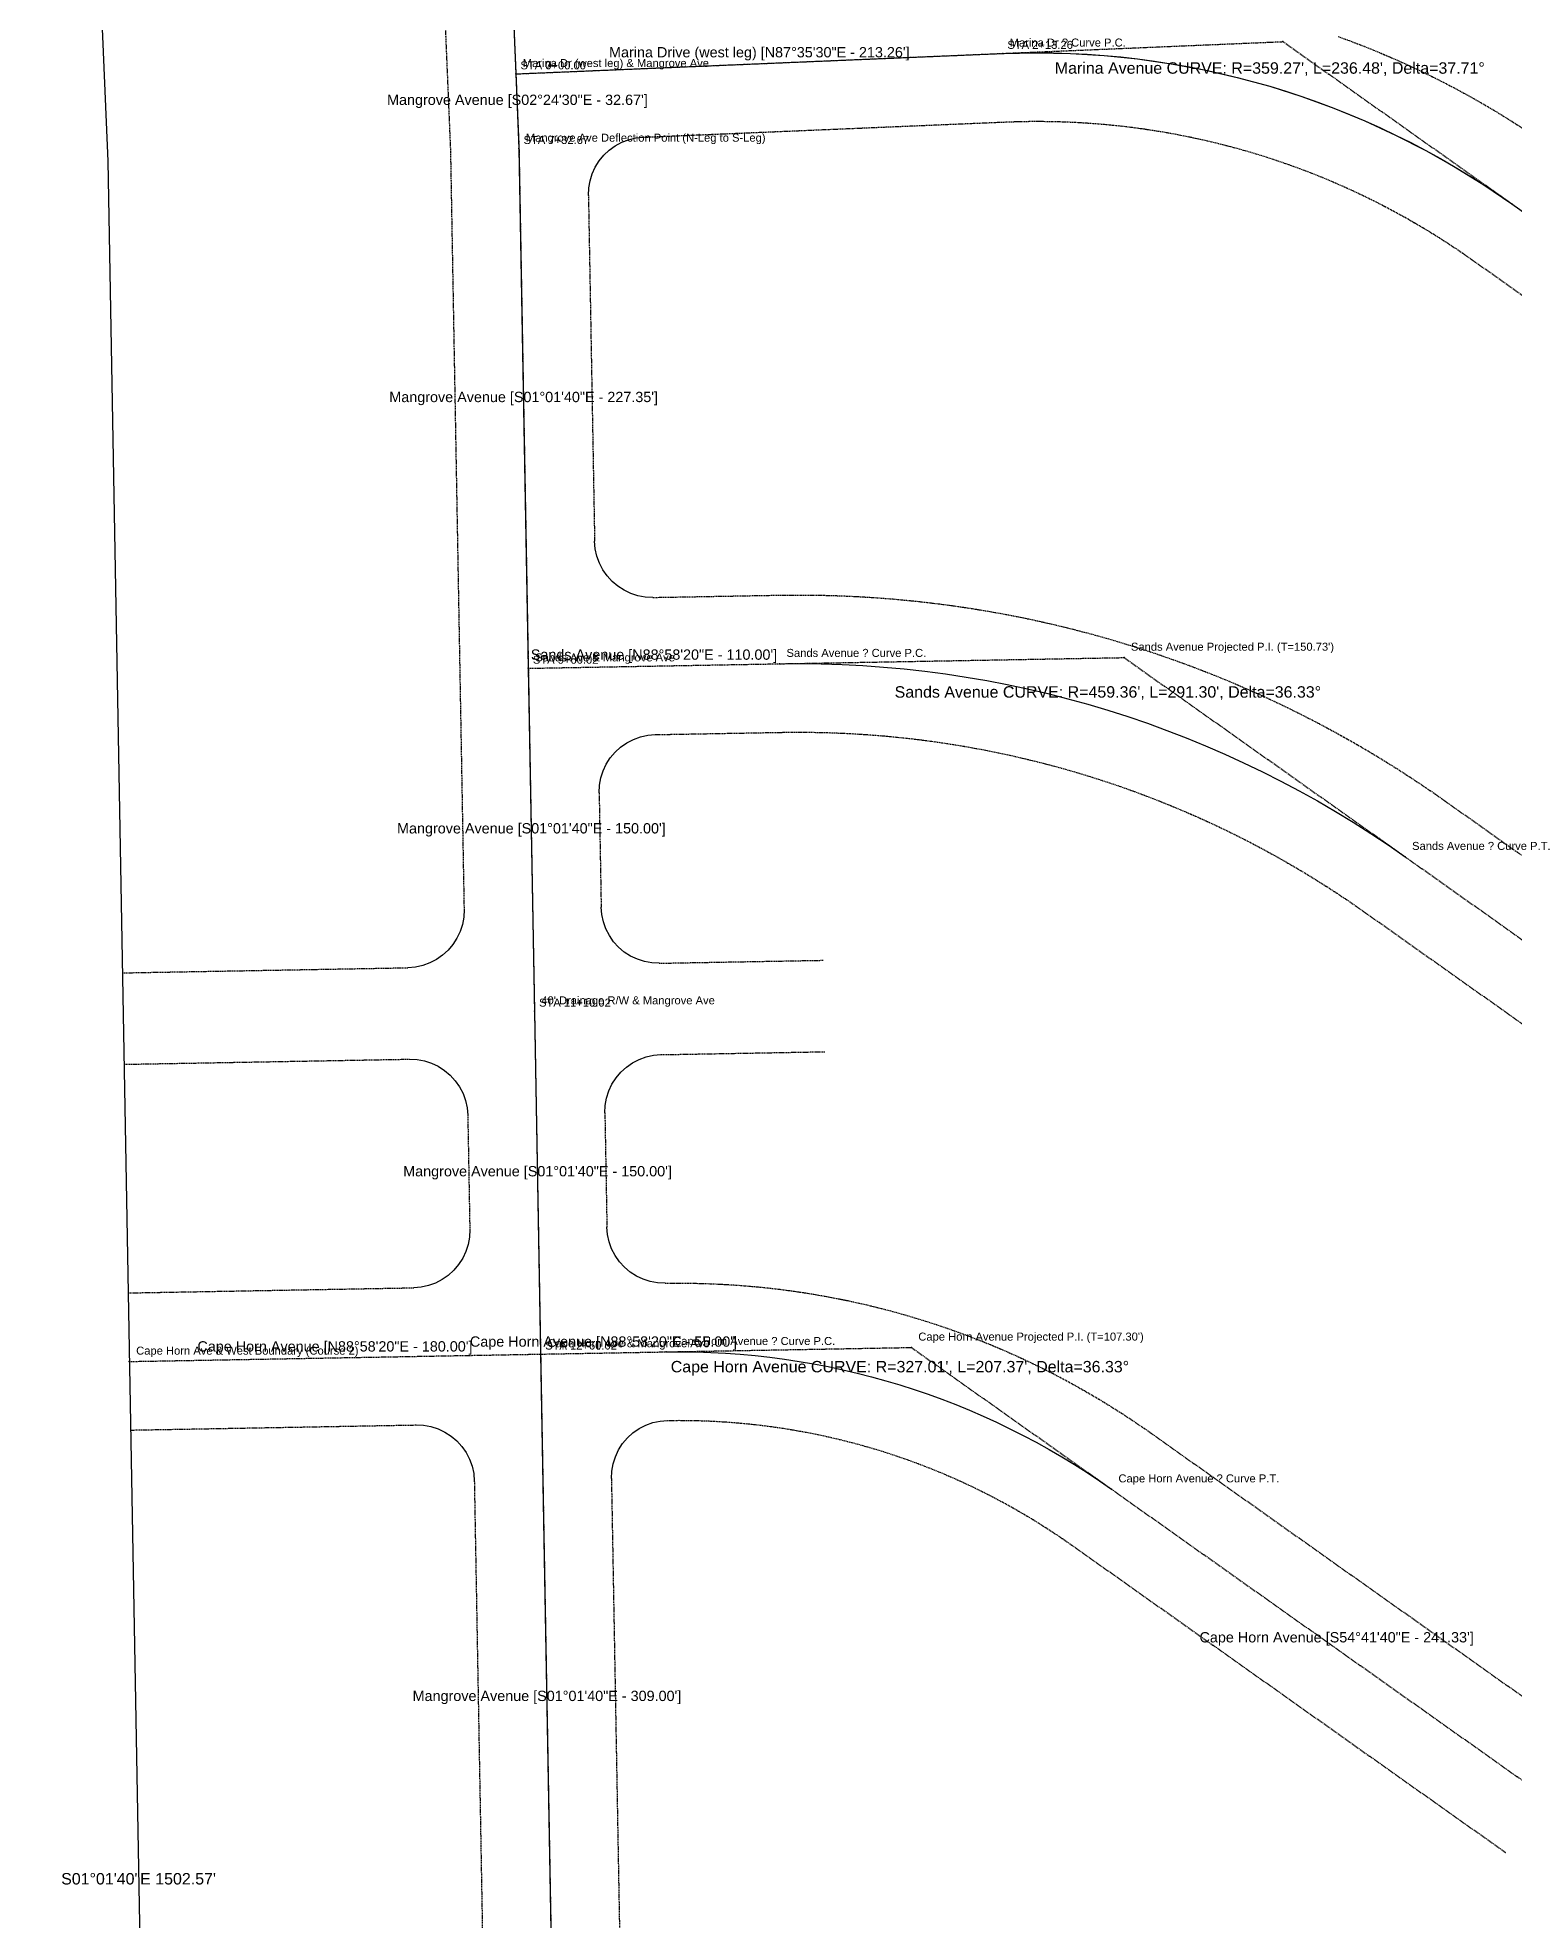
# Model space of a CAD drawing. Extents: x 9751 to 11517, y 7841 to 10246.
# Drawn here: x 9813 to 10459, y 8673 to 9496 of the extents above; entities that cross this region are included whole.
import ezdxf
from ezdxf.enums import TextEntityAlignment as Align

# ---------------------------------------------------------------- set-up
doc = ezdxf.new("R2010")
doc.units = 0
doc.linetypes.add('DASHED', pattern=[0.75, 0.5, -0.25])
for name, color, linetype in [('C-BOUNDARY', 7, 'CONTINUOUS'), ('C-ROAD-ALIGNMENT', 2, 'CONTINUOUS'), ('C-ROAD-ASSUMP-INTX', 1, 'CONTINUOUS'), ('C-ROAD-CNTR', 2, 'DASHED'), ('C-ROAD-CURV', 4, 'CONTINUOUS'), ('C-ROAD-FILLET', 3, 'CONTINUOUS'), ('C-ROAD-INTX', 3, 'CONTINUOUS'), ('C-ROAD-PI-TANGENT', 1, 'DASHED'), ('C-ROAD-ROW-EDGE', 4, 'DASHED'), ('C-ROAD-TEXT', 7, 'CONTINUOUS'), ('C-ROAD-TIE', 4, 'CONTINUOUS')]:
    doc.layers.add(name, color=color, linetype=linetype)
doc.styles.get("Standard").update_dxf_attribs({"font": 'Arial'})

msp = doc.modelspace()

# ---------------------------------------------------------------- linework, layer by layer
at = {"layer": 'C-BOUNDARY'}
for p, q in [((9812.5952, 10172.2772), (9843.2918, 9442.2618)), ((9843.2918, 9442.2618), (9870.2384, 7939.9332))]:
    msp.add_line(p, q, dxfattribs=at)
at = {"layer": 'C-ROAD-ALIGNMENT'}
for points in [[(9992.4362, 10179.841), (10000, 10000), (10010.9255, 9740.2297), (10021.8509, 9480.4593), (10023.2237, 9447.8195), (10027.3016, 9220.5085), (10029.9922, 9070.5326), (10032.6828, 8920.5568), (10038.2254, 8611.6065), (10045.1508, 8225.5726), (10049.8147, 7965.6026)], [(10021.8509, 9480.4593), (10234.9225, 9489.4207), (10249.6983, 9489.7379), (10264.4745, 9489.4471), (10279.2264, 9488.5489), (10293.9287, 9487.0447), (10308.5568, 9484.9371), (10323.0859, 9482.2296), (10337.4912, 9478.9269), (10351.7486, 9475.0346), (10365.8338, 9470.5591), (10379.723, 9465.5082), (10393.3928, 9459.8903), (10406.8199, 9453.7149), (10419.9817, 9446.9925), (10432.8559, 9439.7345), (10445.4206, 9431.9532), (10457.6548, 9423.6616), (10837.1458, 9154.9118), (11058.345, 8998.2618)]]:
    msp.add_lwpolyline(points, dxfattribs=at)
at = {"layer": 'C-ROAD-ASSUMP-INTX'}
for p in [(10357.5182, 9494.5768), (10287.9935, 9225.1853), (10194.9613, 8923.4681)]:
    msp.add_point(p, dxfattribs=at)
at = {"layer": 'C-ROAD-CNTR'}
for p, q in [((10010.9255, 9740.2297), (10021.8509, 9480.4593)), ((10021.8509, 9480.4593), (10234.9225, 9489.4207)), ((10021.8509, 9480.4593), (10023.2237, 9447.8195)), ((10023.2237, 9447.8195), (10027.3016, 9220.5085)), ((10457.6548, 9423.6616), (10837.1458, 9154.9118)), ((10027.3016, 9220.5085), (10137.2839, 9222.4816)), ((10027.3016, 9220.5085), (10029.9922, 9070.5326)), ((10411.0046, 9138.0707), (10906.4543, 8787.2006)), ((10029.9922, 9070.5326), (10032.6828, 8920.5568)), ((9852.7117, 8917.3281), (10032.6828, 8920.5568)), ((10032.6828, 8920.5568), (10087.6739, 8921.5433)), ((10032.6828, 8920.5568), (10038.2254, 8611.6065)), ((10282.5307, 8861.4528), (10479.4782, 8721.9774))]:
    msp.add_line(p, q, dxfattribs=at)
at = {"layer": 'C-ROAD-CURV'}
for points in [[(10234.9225, 9489.4207), (10242.3088, 9489.6553), (10249.6983, 9489.7379), (10257.0879, 9489.6685), (10264.4745, 9489.4471), (10271.8551, 9489.0738), (10279.2264, 9488.5489), (10286.5853, 9487.8724), (10293.9287, 9487.0447), (10301.2536, 9486.0661), (10308.5568, 9484.9371), (10315.8353, 9483.6581), (10323.0859, 9482.2296), (10330.3055, 9480.6524), (10337.4912, 9478.9269), (10344.6399, 9477.0541), (10351.7486, 9475.0346), (10358.8142, 9472.8693), (10365.8338, 9470.5591), (10372.8044, 9468.1051), (10379.723, 9465.5082), (10386.5868, 9462.7695), (10393.3928, 9459.8903), (10400.1381, 9456.8716), (10406.8199, 9453.7149), (10413.4354, 9450.4214), (10419.9817, 9446.9925), (10426.4561, 9443.4297), (10432.8559, 9439.7345), (10439.1783, 9435.9085), (10445.4206, 9431.9532), (10451.5803, 9427.8703), (10457.6548, 9423.6616)], [(10137.2839, 9222.4816), (10146.3865, 9222.5547), (10155.4888, 9222.4474), (10164.5871, 9222.1598), (10173.6779, 9221.6919), (10182.7577, 9221.044), (10191.8229, 9220.2163), (10200.8699, 9219.2091), (10209.8951, 9218.0228), (10218.8951, 9216.658), (10227.8663, 9215.115), (10236.8051, 9213.3947), (10245.7081, 9211.4975), (10254.5717, 9209.4243), (10263.3926, 9207.1758), (10272.1671, 9204.753), (10280.8919, 9202.1568), (10289.5635, 9199.3882), (10298.1786, 9196.4484), (10306.7337, 9193.3384), (10315.2256, 9190.0594), (10323.6508, 9186.6129), (10332.006, 9183.0001), (10340.288, 9179.2224), (10348.4935, 9175.2814), (10356.6193, 9171.1786), (10364.6623, 9166.9155), (10372.6191, 9162.4939), (10380.4868, 9157.9155), (10388.2623, 9153.1821), (10395.9424, 9148.2955), (10403.5241, 9143.2577), (10411.0046, 9138.0707)], [(10087.6739, 8921.5433), (10094.1539, 8921.5953), (10100.6336, 8921.519), (10107.1106, 8921.3142), (10113.5822, 8920.9811), (10120.0459, 8920.5199), (10126.4992, 8919.9307), (10132.9396, 8919.2137), (10139.3645, 8918.3692), (10145.7714, 8917.3976), (10152.1579, 8916.2992), (10158.5212, 8915.0745), (10164.8591, 8913.7239), (10171.169, 8912.248), (10177.4484, 8910.6474), (10183.6948, 8908.9226), (10189.9058, 8907.0745), (10196.079, 8905.1036), (10202.2119, 8903.0107), (10208.3022, 8900.7968), (10214.3473, 8898.4626), (10220.3451, 8896.0091), (10226.293, 8893.4372), (10232.1888, 8890.7479), (10238.0302, 8887.9424), (10243.8148, 8885.0216), (10249.5404, 8881.9868), (10255.2048, 8878.8392), (10260.8056, 8875.5799), (10266.3408, 8872.2102), (10271.8081, 8868.7316), (10277.2055, 8865.1453), (10282.5307, 8861.4528)]]:
    msp.add_lwpolyline(points, dxfattribs=at)
at = {"layer": 'C-ROAD-FILLET'}
for points in [[(10053.5957, 9427.3487), (10053.7455, 9430.5652), (10054.3074, 9433.7359), (10055.2721, 9436.808), (10056.6238, 9439.7307), (10058.3399, 9442.4553), (10060.392, 9444.9368), (10062.746, 9447.1339), (10065.3629, 9449.0103), (10068.1993, 9450.5347), (10071.2081, 9451.6819), (10074.3394, 9452.4328), (10077.5412, 9452.775)], [(10081.7547, 9251.4902), (10078.4882, 9251.6455), (10075.27, 9252.2259), (10072.155, 9253.2213), (10069.1966, 9254.6148), (10066.4454, 9256.3826), (10063.9485, 9258.4943), (10061.7486, 9260.9138), (10059.8833, 9263.5999), (10058.3846, 9266.5064), (10057.278, 9269.5836), (10056.5826, 9272.779), (10056.3103, 9276.0378)], [(10058.2834, 9166.0555), (10058.4387, 9169.3219), (10059.019, 9172.5402), (10060.0145, 9175.6551), (10061.408, 9178.6135), (10063.1757, 9181.3647), (10065.2874, 9183.8616), (10067.707, 9186.0616), (10070.393, 9187.9268), (10073.2995, 9189.4256), (10076.3768, 9190.5321), (10079.5721, 9191.2275), (10082.8309, 9191.4999)], [(10084.6246, 9091.516), (10081.3582, 9091.6713), (10078.1399, 9092.2516), (10075.0249, 9093.2471), (10072.0666, 9094.6406), (10069.3154, 9096.4083), (10066.8185, 9098.52), (10064.6185, 9100.9396), (10062.7533, 9103.6256), (10061.2545, 9106.5321), (10060.148, 9109.6094), (10059.4526, 9112.8047), (10059.1802, 9116.0635)], [(9999.1899, 9114.9873), (9999.0346, 9111.7208), (9998.4542, 9108.5026), (9997.4588, 9105.3876), (9996.0653, 9102.4292), (9994.2975, 9099.678), (9992.1858, 9097.1811), (9989.7662, 9094.9812), (9987.0802, 9093.1159), (9984.1737, 9091.6172), (9981.0965, 9090.5107), (9977.9011, 9089.8153), (9974.6423, 9089.5429)], [(9975.3598, 9049.5493), (9978.6263, 9049.394), (9981.8445, 9048.8137), (9984.9595, 9047.8182), (9987.9179, 9046.4247), (9990.6691, 9044.657), (9993.166, 9042.5452), (9995.3659, 9040.1257), (9997.2312, 9037.4397), (9998.7299, 9034.5332), (9999.8364, 9031.4559), (10000.5318, 9028.2606), (10000.8042, 9025.0018)], [(10060.7946, 9026.078), (10060.9499, 9029.3445), (10061.5302, 9032.5627), (10062.5257, 9035.6777), (10063.9192, 9038.6361), (10065.6869, 9041.3872), (10067.7986, 9043.8842), (10070.2182, 9046.0841), (10072.9042, 9047.9494), (10075.8107, 9049.4481), (10078.888, 9050.5546), (10082.0833, 9051.25), (10085.3421, 9051.5224)], [(10087.1358, 8951.5385), (10083.8694, 8951.6938), (10080.6511, 8952.2741), (10077.5361, 8953.2696), (10074.5778, 8954.6631), (10071.8266, 8956.4308), (10069.3297, 8958.5426), (10067.1297, 8960.9621), (10065.2645, 8963.6481), (10063.7657, 8966.5546), (10062.6592, 8969.6319), (10061.9638, 8972.8272), (10061.6914, 8976.086)], [(10001.7011, 8975.0098), (10001.5458, 8971.7433), (10000.9654, 8968.5251), (9999.97, 8965.4101), (9998.5765, 8962.4517), (9996.8087, 8959.7006), (9994.697, 8957.2036), (9992.2774, 8955.0037), (9989.5914, 8953.1384), (9986.6849, 8951.6397), (9983.6077, 8950.5332), (9980.4123, 8949.8378), (9977.1535, 8949.5654)], [(9978.2297, 8889.5751), (9981.4962, 8889.4197), (9984.7145, 8888.8394), (9987.8294, 8887.844), (9990.7878, 8886.4504), (9993.539, 8884.6827), (9996.0359, 8882.571), (9998.2358, 8880.1514), (10000.1011, 8877.4654), (10001.5998, 8874.5589), (10002.7064, 8871.4817), (10003.4018, 8868.2863), (10003.6742, 8865.0275)], [(10063.6645, 8866.1037), (10063.8198, 8869.3702), (10064.4002, 8872.5884), (10065.3956, 8875.7034), (10066.7891, 8878.6618), (10068.5568, 8881.413), (10070.6686, 8883.9099), (10073.0881, 8886.1098), (10075.7741, 8887.9751), (10078.6806, 8889.4738), (10081.7579, 8890.5804), (10084.9533, 8891.2758), (10088.212, 8891.5481)]]:
    msp.add_lwpolyline(points, dxfattribs=at)
at = {"layer": 'C-ROAD-INTX'}
for p in [(10234.9225, 9489.4207), (10021.8509, 9480.4593), (10023.2237, 9447.8195), (10457.6548, 9423.6616), (10137.2839, 9222.4816), (10027.3016, 9220.5085), (10411.0046, 9138.0707), (10029.9922, 9070.5326), (10032.6828, 8920.5568), (10087.6739, 8921.5433), (10282.5307, 8861.4528)]:
    msp.add_point(p, dxfattribs=at)
at = {"layer": 'C-ROAD-PI-TANGENT'}
for p, q in [((10234.9225, 9489.4207), (10357.5182, 9494.5768)), ((10357.5182, 9494.5768), (10457.6548, 9423.6616)), ((10137.2839, 9222.4816), (10287.9935, 9225.1853)), ((10287.9935, 9225.1853), (10411.0046, 9138.0707)), ((10087.6739, 8921.5433), (10194.9613, 8923.4681)), ((10194.9613, 8923.4681), (10282.5307, 8861.4528))]:
    msp.add_line(p, q, dxfattribs=at)
at = {"layer": 'C-ROAD-ROW-EDGE'}
for points in [[(9972.3377, 9943.788), (9993.235, 9446.92)], [(10381.7285, 9496.7792), (10386.4452, 9495.0488), (10391.1391, 9493.2577), (10395.8096, 9491.4062), (10400.4558, 9489.4945), (10405.0769, 9487.5231), (10409.6722, 9485.4922), (10414.2409, 9483.4021), (10418.7822, 9481.2532), (10423.2954, 9479.0459), (10427.7798, 9476.7806), (10432.2345, 9474.4575), (10436.6589, 9472.0772), (10441.0523, 9469.6399), (10445.4137, 9467.1462), (10449.7427, 9464.5964), (10454.0384, 9461.9909), (10458.3001, 9459.3302), (10462.527, 9456.6147)], [(10077.5412, 9452.775), (10236.1832, 9459.4472)], [(10236.1832, 9459.4472), (10241.2205, 9459.6204), (10246.2599, 9459.7166), (10251.3002, 9459.7355), (10256.3402, 9459.6774), (10261.3787, 9459.542), (10266.4145, 9459.3296), (10271.4465, 9459.0401), (10276.4735, 9458.6736), (10281.4943, 9458.2302), (10286.5077, 9457.71), (10291.5125, 9457.1132), (10296.5077, 9456.4398), (10301.4919, 9455.69), (10306.4641, 9454.864), (10311.4231, 9453.962), (10316.3676, 9452.9841), (10321.2966, 9451.9308), (10326.2089, 9450.8021), (10331.1034, 9449.5983), (10335.9789, 9448.3197), (10340.8342, 9446.9667), (10345.6682, 9445.5395), (10350.4799, 9444.0385), (10355.268, 9442.464), (10360.0314, 9440.8164), (10364.769, 9439.0961), (10369.4798, 9437.3034), (10374.1626, 9435.4389), (10378.8162, 9433.5029), (10383.4397, 9431.4959), (10388.032, 9429.4183), (10392.5919, 9427.2707), (10397.1183, 9425.0536), (10401.6104, 9422.7674), (10406.0669, 9420.4127), (10410.4868, 9417.9901), (10414.8691, 9415.5001), (10419.2128, 9412.9434), (10423.5169, 9410.3204), (10427.7803, 9407.6319), (10432.0021, 9404.8784), (10436.1812, 9402.0606), (10440.3166, 9399.1792)], [(9993.235, 9446.92), (9999.1899, 9114.9873)], [(10053.5957, 9427.3487), (10056.3103, 9276.0378)], [(10440.3166, 9399.1792), (11041.0069, 8973.7794)], [(10081.7547, 9251.4902), (10136.7458, 9252.4768)], [(10136.7458, 9252.4768), (10141.7506, 9252.5409), (10146.7557, 9252.5539), (10151.7607, 9252.5157), (10156.7651, 9252.4264), (10161.7683, 9252.2858), (10166.7697, 9252.0941), (10171.769, 9251.8512), (10176.7655, 9251.5572), (10181.7588, 9251.2121), (10186.7482, 9250.816), (10191.7333, 9250.3688), (10196.7137, 9249.8707), (10201.6886, 9249.3217), (10206.6577, 9248.7218), (10211.6204, 9248.0712), (10216.5761, 9247.3698), (10221.5245, 9246.6177), (10226.4648, 9245.8151), (10231.3968, 9244.962), (10236.3197, 9244.0585), (10241.2331, 9243.1047), (10246.1366, 9242.1007), (10251.0295, 9241.0466), (10255.9113, 9239.9425), (10260.7816, 9238.7886), (10265.6399, 9237.5849), (10270.4856, 9236.3315), (10275.3182, 9235.0287), (10280.1372, 9233.6765), (10284.9422, 9232.2751), (10289.7326, 9230.8246), (10294.5078, 9229.3252), (10299.2675, 9227.777), (10304.0112, 9226.1803), (10308.7382, 9224.5351), (10313.4482, 9222.8416), (10318.1406, 9221.1), (10322.8149, 9219.3106), (10327.4707, 9217.4734), (10332.1074, 9215.5887), (10336.7247, 9213.6567), (10341.3219, 9211.6776), (10345.8987, 9209.6516), (10350.4545, 9207.5788), (10354.9888, 9205.4596), (10359.5013, 9203.2941), (10363.9913, 9201.0825), (10368.4585, 9198.8252), (10372.9024, 9196.5222), (10377.3225, 9194.174), (10381.7184, 9191.7806), (10386.0895, 9189.3424), (10390.4355, 9186.8597), (10394.7558, 9184.3326), (10399.0501, 9181.7615), (10403.3179, 9179.1466), (10407.5587, 9176.4881), (10411.7721, 9173.7865), (10415.9576, 9171.0418), (10420.1148, 9168.2546), (10424.2433, 9165.4249), (10428.3427, 9162.5532)], [(10082.8309, 9191.4999), (10137.8221, 9192.4864)], [(10137.8221, 9192.4864), (10142.8637, 9192.5473), (10147.9058, 9192.5489), (10152.9475, 9192.4913), (10157.9882, 9192.3745), (10163.0272, 9192.1986), (10168.0638, 9191.9634), (10173.0973, 9191.6692), (10178.1269, 9191.3158), (10183.1521, 9190.9035), (10188.1721, 9190.4321), (10193.1862, 9189.9018), (10198.1937, 9189.3127), (10203.194, 9188.6648), (10208.1863, 9187.9582), (10213.1699, 9187.1931), (10218.1443, 9186.3695), (10223.1086, 9185.4875), (10228.0622, 9184.5473), (10233.0045, 9183.549), (10237.9346, 9182.4928), (10242.8521, 9181.3787), (10247.7561, 9180.2069), (10252.646, 9178.9776), (10257.5211, 9177.691), (10262.3808, 9176.3473), (10267.2244, 9174.9465), (10272.0512, 9173.489), (10276.8606, 9171.9749), (10281.6518, 9170.4044), (10286.4243, 9168.7778), (10291.1773, 9167.0952), (10295.9103, 9165.357), (10300.6225, 9163.5632), (10305.3133, 9161.7143), (10309.9821, 9159.8104), (10314.6282, 9157.8518), (10319.251, 9155.8388), (10323.8498, 9153.7717), (10328.424, 9151.6507), (10332.9731, 9149.4761), (10337.4962, 9147.2482), (10341.9929, 9144.9674), (10346.4625, 9142.634), (10350.9044, 9140.2482), (10355.318, 9137.8104), (10359.7026, 9135.3209), (10364.0577, 9132.7802), (10368.3827, 9130.1884), (10372.6769, 9127.5461), (10376.9398, 9124.8535), (10381.1708, 9122.1111), (10385.3693, 9119.3191), (10389.5347, 9116.4781), (10393.6665, 9113.5883)], [(10058.2834, 9166.0555), (10059.1802, 9116.0635)], [(10428.3427, 9162.5532), (10925.4022, 8810.543)], [(10393.6665, 9113.5883), (10887.5064, 8763.8582)], [(10084.6246, 9091.516), (10156.4131, 9092.8038)], [(9849.6624, 9087.3007), (9974.6423, 9089.5429)], [(9850.3799, 9047.3072), (9975.3598, 9049.5493)], [(10085.3421, 9051.5224), (10157.1306, 9052.8103)], [(10000.8042, 9025.0018), (10001.7011, 8975.0098)], [(10060.7946, 9026.078), (10061.6914, 8976.086)], [(10087.1358, 8951.5385), (10092.1664, 8951.5933), (10097.1973, 8951.5772), (10102.2275, 8951.4902), (10107.2559, 8951.3323), (10112.2816, 8951.1036), (10117.3036, 8950.8041), (10122.3209, 8950.4339), (10127.3325, 8949.993), (10132.3373, 8949.4815), (10137.3344, 8948.8996), (10142.3229, 8948.2472), (10147.3016, 8947.5247), (10152.2697, 8946.7321), (10157.2261, 8945.8695), (10162.1699, 8944.9372), (10167.1001, 8943.9353), (10172.0156, 8942.864), (10176.9155, 8941.7236), (10181.7989, 8940.5143), (10186.6648, 8939.2362), (10191.5122, 8937.8897), (10196.3401, 8936.4751), (10201.1476, 8934.9925), (10205.9338, 8933.4424), (10210.6976, 8931.8249), (10215.4381, 8930.1405), (10220.1545, 8928.3895), (10224.8457, 8926.5721), (10229.5108, 8924.6889), (10234.1489, 8922.7401), (10238.7591, 8920.7261), (10243.3405, 8918.6474), (10247.8921, 8916.5043), (10252.4131, 8914.2973), (10256.9025, 8912.0267), (10261.3595, 8909.6932), (10265.7832, 8907.2971), (10270.1726, 8904.8389), (10274.527, 8902.3191), (10278.8454, 8899.7381), (10283.1271, 8897.0966), (10287.3711, 8894.395), (10291.5766, 8891.6339), (10295.7427, 8888.8137), (10299.8688, 8885.9352)], [(9852.1736, 8947.3233), (9977.1535, 8949.5654)], [(9853.2499, 8887.3329), (9978.2297, 8889.5751)], [(10088.212, 8891.5481), (10093.3022, 8891.5958), (10098.3923, 8891.5563), (10103.4811, 8891.4295), (10108.5669, 8891.2155), (10113.6484, 8890.9144), (10118.7239, 8890.5263), (10123.792, 8890.0512), (10128.8512, 8889.4893), (10133.9001, 8888.8409), (10138.9371, 8888.1059), (10143.9608, 8887.2848), (10148.9697, 8886.3777), (10153.9622, 8885.3849), (10158.9371, 8884.3067), (10163.8927, 8883.1433), (10168.8276, 8881.8952), (10173.7405, 8880.5628), (10178.6298, 8879.1463), (10183.4941, 8877.6462), (10188.3319, 8876.063), (10193.142, 8874.3971), (10197.9227, 8872.649), (10202.6728, 8870.8193), (10207.3909, 8868.9084), (10212.0755, 8866.9169), (10216.7253, 8864.8455), (10221.3389, 8862.6946), (10225.915, 8860.465), (10230.4522, 8858.1573), (10234.9492, 8855.7722), (10239.4046, 8853.3104), (10243.8172, 8850.7725), (10248.1856, 8848.1594), (10252.5087, 8845.4719), (10256.785, 8842.7106), (10261.0134, 8839.8765), (10265.1926, 8836.9703)], [(10299.8688, 8885.9352), (10503.9778, 8741.3882)], [(10003.6742, 8865.0275), (10018.8272, 8020.3765)], [(10063.6645, 8866.1037), (10067.234, 8667.1357)], [(10265.1926, 8836.9703), (10454.9787, 8702.5666)]]:
    msp.add_lwpolyline(points, dxfattribs=at)
at = {"layer": 'C-ROAD-TIE'}
msp.add_point((9852.7117, 8917.3281), dxfattribs=at)

# ---------------------------------------------------------------- texts
at = {"layer": 'C-ROAD-TEXT'}
for s, p in [('STA 2+13.26', (10236.9225, 9491.4207)), ('Marina Dr ? Curve P.C.', (10237.9225, 9492.4207)), ('STA 7+00.00', (10023.8509, 9482.4593)), ('STA 0+00.00', (10023.8509, 9482.4593)), ('Marina Dr (west leg) & Mangrove Ave', (10024.8509, 9483.4593)), ('STA 7+32.67', (10025.2237, 9449.8195)), ('Mangrove Ave Deflection Point (N-Leg to S-Leg)', (10026.2237, 9450.8195)), ("Sands Avenue Projected P.I. (T=150.73')", (10290.9935, 9228.1853)), ('STA 9+60.02', (10029.3016, 9222.5085)), ('Sands Ave & Mangrove Ave', (10030.3016, 9223.5085)), ('Sands Avenue ? Curve P.C.', (10140.2839, 9225.4816)), ('Sands Avenue ? Curve P.T.', (10414.0046, 9141.0707)), ('STA 11+10.02', (10031.9922, 9072.5326)), ("40' Drainage R/W & Mangrove Ave", (10032.9922, 9073.5326)), ('STA 12+60.02', (10034.6828, 8922.5568)), ('Cape Horn Ave & Mangrove Ave', (10035.6828, 8923.5568)), ('Cape Horn Avenue ? Curve P.C.', (10090.6739, 8924.5433)), ("Cape Horn Avenue Projected P.I. (T=107.30')", (10197.9613, 8926.4681)), ('Cape Horn Ave & West Boundary (Course 2)', (9855.7117, 8920.3281)), ('Cape Horn Avenue ? Curve P.T.', (10285.5307, 8864.4528))]:
    msp.add_text(s, height=3.5, dxfattribs=at).set_placement(p)
for s, height, p in [('Marina Drive (west leg) [N87%%d35\'30"E - 213.26\']', 4.5, (10128.3867, 9489.94)), ("Marina Avenue CURVE: R=359.27', L=236.48', Delta=37.71%%d", 5, (10351.7486, 9483.0346)), ('Mangrove Avenue [S02%%d24\'30"E - 32.67\']', 4.5, (10022.5373, 9469.1394)), ('Mangrove Avenue [S01%%d01\'40"E - 227.35\']', 4.5, (10025.2627, 9339.164)), ('Sands Avenue [N88%%d58\'20"E - 110.00\']', 4.5, (10082.2928, 9226.495)), ("Sands Avenue CURVE: R=459.36', L=291.30', Delta=36.33%%d", 5, (10280.8919, 9210.1568)), ('Mangrove Avenue [S01%%d01\'40"E - 150.00\']', 4.5, (10028.6469, 9150.5206)), ('Mangrove Avenue [S01%%d01\'40"E - 150.00\']', 4.5, (10031.3375, 9000.5447)), ('Cape Horn Avenue [N88%%d58\'20"E - 180.00\']', 4.5, (9942.6973, 8923.9424)), ('Cape Horn Avenue [N88%%d58\'20"E - 55.00\']', 4.5, (10060.1784, 8926.05)), ("Cape Horn Avenue CURVE: R=327.01', L=207.37', Delta=36.33%%d", 5, (10189.9058, 8915.0745)), ('Cape Horn Avenue [S54%%d41\'40"E - 241.33\']', 4.5, (10381.0045, 8796.7151)), ('Mangrove Avenue [S01%%d01\'40"E - 309.00\']', 4.5, (10035.4541, 8771.0816)), ('S01%%d01\'40"E 1502.57\'', 5, (9856.7651, 8691.0975))]:
    msp.add_text(s, height=height, dxfattribs=at).set_placement(p, align=Align.MIDDLE_CENTER)

doc.saveas('drawing.dxf')
